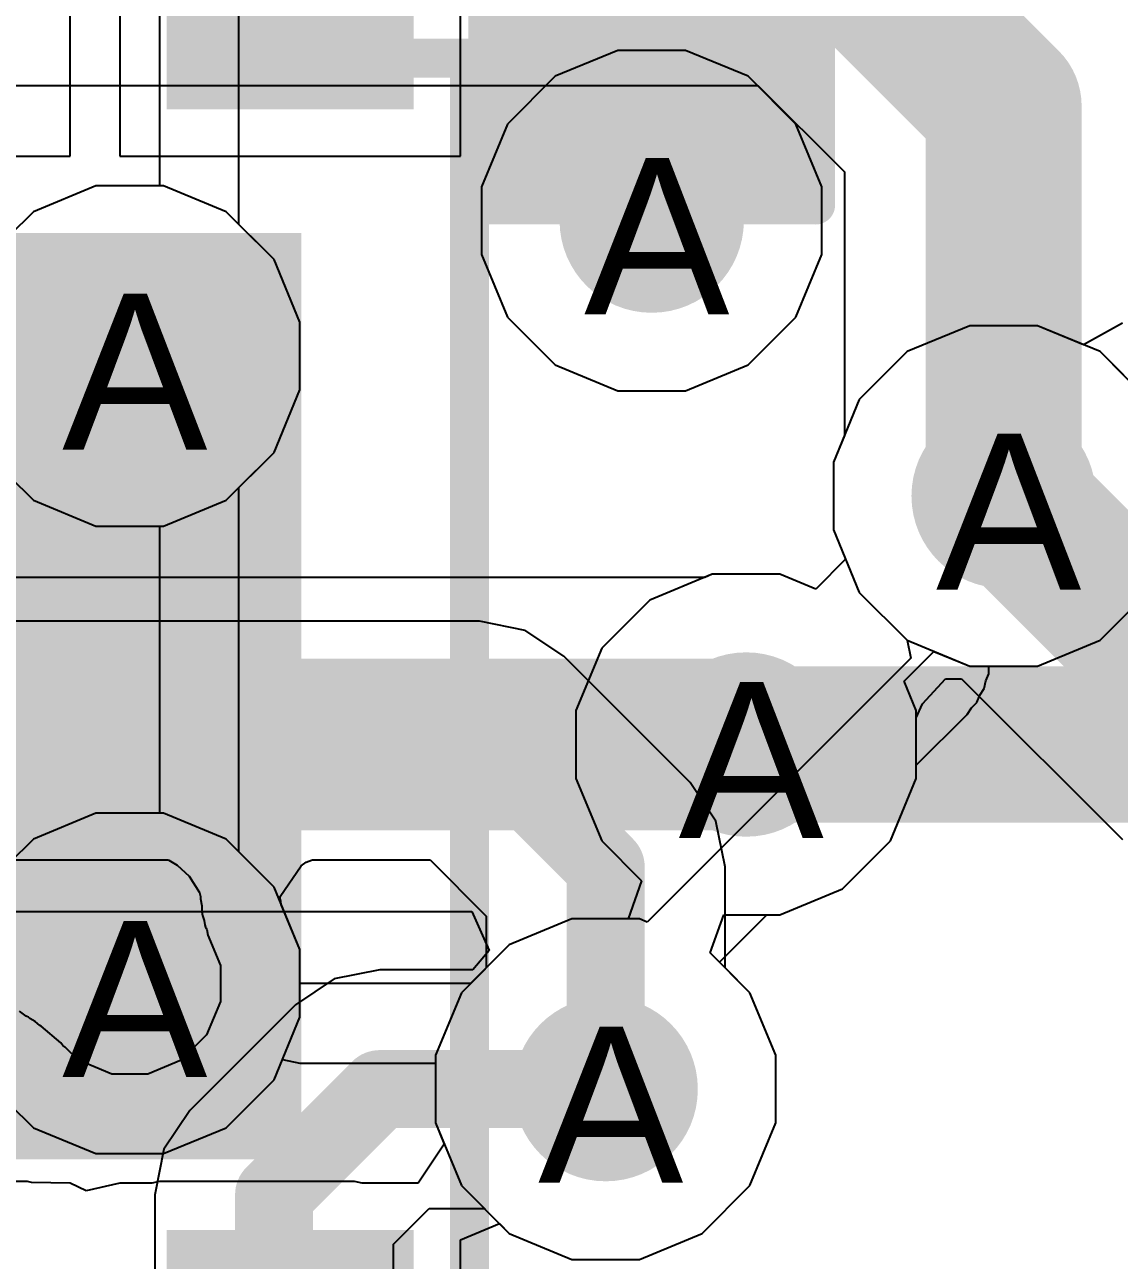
# Model space of a CAD drawing. Header units: inches. Extents: x 0 to 5271, y 0 to 5417.
# Drawn here: x 27.217 to 30.78, y 91.086 to 95.107 of the extents above; entities that cross this region are included whole.
import ezdxf

# ---------------------------------------------------------------- set-up
doc = ezdxf.new("R2010")
doc.units = ezdxf.units.IN
for name, color, linetype in [('Bottom Layer', 5, 'Continuous'), ('Bottom Overlay', 54, 'Continuous'), ('Bottom Paste', 16, 'Continuous'), ('Bottom Solder', 6, 'Continuous'), ('Drill Drawing', 1, 'Continuous'), ('L2_GND1', 16, 'Continuous'), ('L3_SIG1', 76, 'Continuous'), ('L4_PWR', 90, 'Continuous'), ('L5_GND2', 156, 'Continuous'), ('L6_SIG2', 130, 'Continuous'), ('L7_GND3', 216, 'Continuous'), ('Top Layer', 1, 'Continuous'), ('Top Overlay', 2, 'Continuous'), ('Top Paste', 8, 'Continuous'), ('Top Solder', 216, 'Continuous'), ('Via Holes', 16, 'Continuous')]:
    doc.layers.add(name, color=color, linetype=linetype)
doc.styles.add('Arial', font='', dxfattribs={"height": 0.2})
doc.styles.get('Arial').set_extended_font_data('Arial')

# ---------------------------------------------------------------- blocks, each defined once
blk = doc.blocks.new('C___0603_B_15')
at = {"layer": 'Bottom Layer'}
for points in [[(-1.143, -0.4445), (-1.143, 0.4445), (-0.381, 0.4445), (-0.381, -0.4445)], [(0.381, -0.4445), (0.381, 0.4445), (1.143, 0.4445), (1.143, -0.4445)]]:
    blk.add_hatch(color=5, dxfattribs=at).paths.add_polyline_path(points)
at = {"layer": 'Bottom Paste'}
for points in [[(-1.143, -0.4445), (-1.143, 0.4445), (-0.381, 0.4445), (-0.381, -0.4445)], [(0.381, -0.4445), (0.381, 0.4445), (1.143, 0.4445), (1.143, -0.4445)]]:
    blk.add_hatch(color=16, dxfattribs=at).paths.add_polyline_path(points)
at = {"layer": 'Bottom Solder'}
for points in [[(-1.203, -0.5045), (-1.203, 0.5045), (-0.321, 0.5045), (-0.321, -0.5045)], [(0.321, -0.5045), (0.321, 0.5045), (1.203, 0.5045), (1.203, -0.5045)]]:
    blk.add_hatch(color=6, dxfattribs=at).paths.add_polyline_path(points)
at = {"layer": 'Bottom Overlay'}
for points in [[(-1.2446, 0.5334, 0.127, 0.127, 0), (-1.2446, -0.5334, 0.127, 0.127, 0)], [(-1.2446, 0.5334, 0.127, 0.127, 0), (-0.4572, 0.5334, 0.127, 0.127, 0)], [(0.4572, 0.5334, 0.127, 0.127, 0), (1.2446, 0.5334, 0.127, 0.127, 0)], [(1.2446, 0.5334, 0.127, 0.127, 0), (1.2446, -0.5334, 0.127, 0.127, 0)], [(-1.2446, -0.5334, 0.127, 0.127, 0), (-0.4572, -0.5334, 0.127, 0.127, 0)], [(0.4572, -0.5334, 0.127, 0.127, 0), (1.2446, -0.5334, 0.127, 0.127, 0)]]:
    blk.add_lwpolyline(points, format="xyseb", dxfattribs=at)
for points in [[(-1.2764, 0.5334, 0.0635, 0.0635, 1), (-1.2128, 0.5334, 0.0635, 0.0635, 1)], [(-1.2764, 0.5334, 0.0635, 0.0635, 1), (-1.2128, 0.5334, 0.0635, 0.0635, 1)], [(-0.4889, 0.5334, 0.0635, 0.0635, 1), (-0.4254, 0.5334, 0.0635, 0.0635, 1)], [(0.4254, 0.5334, 0.0635, 0.0635, 1), (0.4889, 0.5334, 0.0635, 0.0635, 1)], [(1.2128, 0.5334, 0.0635, 0.0635, 1), (1.2764, 0.5334, 0.0635, 0.0635, 1)], [(1.2128, 0.5334, 0.0635, 0.0635, 1), (1.2764, 0.5334, 0.0635, 0.0635, 1)], [(-1.2764, -0.5334, 0.0635, 0.0635, 1), (-1.2128, -0.5334, 0.0635, 0.0635, 1)], [(-1.2764, -0.5334, 0.0635, 0.0635, 1), (-1.2128, -0.5334, 0.0635, 0.0635, 1)], [(-0.4889, -0.5334, 0.0635, 0.0635, 1), (-0.4254, -0.5334, 0.0635, 0.0635, 1)], [(0.4254, -0.5334, 0.0635, 0.0635, 1), (0.4889, -0.5334, 0.0635, 0.0635, 1)], [(1.2128, -0.5334, 0.0635, 0.0635, 1), (1.2764, -0.5334, 0.0635, 0.0635, 1)], [(1.2128, -0.5334, 0.0635, 0.0635, 1), (1.2764, -0.5334, 0.0635, 0.0635, 1)]]:
    blk.add_lwpolyline(points, format="xyseb", close=True, dxfattribs=at)
blk = doc.blocks.new('8_SOIC_EP_153')
at = {"layer": 'Top Layer'}
for points in [[(1.3065, 1.751), (1.3065, -1.751), (-1.3065, -1.751), (-1.3065, 1.751)], [(3.475, -1.605), (3.475, -2.205), (1.925, -2.205), (1.925, -1.605)]]:
    blk.add_hatch(color=1, dxfattribs=at).paths.add_polyline_path(points)
at = {"layer": 'Top Paste'}
for points in [[(1.3065, 1.751), (1.3065, -1.751), (-1.3065, -1.751), (-1.3065, 1.751)], [(3.475, -1.605), (3.475, -2.205), (1.925, -2.205), (1.925, -1.605)]]:
    blk.add_hatch(color=8, dxfattribs=at).paths.add_polyline_path(points)
at = {"layer": 'Top Solder'}
for points in [[(1.4081, 1.8526), (1.4081, -1.8526), (-1.4081, -1.8526), (-1.4081, 1.8526)], [(-1.8234, -1.5034), (-1.8234, -2.3066), (-3.5766, -2.3066), (-3.5766, -1.5034)], [(3.5766, -1.5034), (3.5766, -2.3066), (1.8234, -2.3066), (1.8234, -1.5034)]]:
    blk.add_hatch(color=216, dxfattribs=at).paths.add_polyline_path(points)
at = {"layer": 'Top Overlay'}
for points in [[(1.9906, -2.3114, 0.127, 0.127, 0), (1.9906, -2.4892, 0.127, 0.127, 0)], [(-1.9906, -2.4892, 0.127, 0.127, 0), (1.9906, -2.4892, 0.127, 0.127, 0)]]:
    blk.add_lwpolyline(points, format="xyseb", dxfattribs=at)
for points in [[(1.9588, -2.3114, 0.0635, 0.0635, 1), (2.0223, -2.3114, 0.0635, 0.0635, 1)], [(1.9588, -2.4892, 0.0635, 0.0635, 1), (2.0223, -2.4892, 0.0635, 0.0635, 1)], [(1.9588, -2.4892, 0.0635, 0.0635, 1), (2.0223, -2.4892, 0.0635, 0.0635, 1)]]:
    blk.add_lwpolyline(points, format="xyseb", close=True, dxfattribs=at)

msp = doc.modelspace()

# ---------------------------------------------------------------- hatches: boundary and pattern name
at = {"layer": 'Bottom Layer'}
h = msp.add_hatch(color=5, dxfattribs=at)
edge = h.paths.add_edge_path()
edge.add_arc((29.2583, 94.4698), 0.3, 0, 360)
h = msp.add_hatch(color=5, dxfattribs=at)
edge = h.paths.add_edge_path()
edge.add_arc((27.5591, 94.0291), 0.3, 0, 360)
h = msp.add_hatch(color=5, dxfattribs=at)
edge = h.paths.add_edge_path()
edge.add_arc((30.4038, 93.5736), 0.3, 0, 360)
h = msp.add_hatch(color=5, dxfattribs=at)
edge = h.paths.add_edge_path()
edge.add_arc((29.5656, 92.7647), 0.3, 0, 360)
h = msp.add_hatch(color=5, dxfattribs=at)
edge = h.paths.add_edge_path()
edge.add_arc((27.5591, 91.9872), 0.3, 0, 360)
h = msp.add_hatch(color=5, dxfattribs=at)
edge = h.paths.add_edge_path()
edge.add_arc((29.1084, 91.6432), 0.3, 0, 360)
at = {"layer": 'L2_GND1'}
h = msp.add_hatch(color=16, dxfattribs=at)
edge = h.paths.add_edge_path()
edge.add_arc((29.2583, 94.4698), 0.3, 0, 360)
h = msp.add_hatch(color=16, dxfattribs=at)
edge = h.paths.add_edge_path()
edge.add_arc((27.5591, 94.0291), 0.3, 0, 360)
h = msp.add_hatch(color=16, dxfattribs=at)
edge = h.paths.add_edge_path()
edge.add_arc((30.4038, 93.5736), 0.3, 0, 360)
h = msp.add_hatch(color=16, dxfattribs=at)
edge = h.paths.add_edge_path()
edge.add_arc((29.5656, 92.7647), 0.3, 0, 360)
h = msp.add_hatch(color=16, dxfattribs=at)
edge = h.paths.add_edge_path()
edge.add_arc((27.5591, 91.9872), 0.3, 0, 360)
h = msp.add_hatch(color=16, dxfattribs=at)
edge = h.paths.add_edge_path()
edge.add_arc((29.1084, 91.6432), 0.3, 0, 360)
at = {"layer": 'L3_SIG1'}
h = msp.add_hatch(color=76, dxfattribs=at)
edge = h.paths.add_edge_path()
edge.add_arc((29.2583, 94.4698), 0.3, 0, 360)
h = msp.add_hatch(color=76, dxfattribs=at)
edge = h.paths.add_edge_path()
edge.add_arc((27.5591, 94.0291), 0.3, 0, 360)
h = msp.add_hatch(color=76, dxfattribs=at)
edge = h.paths.add_edge_path()
edge.add_arc((30.4038, 93.5736), 0.3, 0, 360)
h = msp.add_hatch(color=76, dxfattribs=at)
edge = h.paths.add_edge_path()
edge.add_arc((29.5656, 92.7647), 0.3, 0, 360)
h = msp.add_hatch(color=76, dxfattribs=at)
edge = h.paths.add_edge_path()
edge.add_arc((27.5591, 91.9872), 0.3, 0, 360)
h = msp.add_hatch(color=76, dxfattribs=at)
edge = h.paths.add_edge_path()
edge.add_arc((29.1084, 91.6432), 0.3, 0, 360)
at = {"layer": 'L4_PWR'}
h = msp.add_hatch(color=90, dxfattribs=at)
edge = h.paths.add_edge_path()
edge.add_arc((29.2583, 94.4698), 0.3, 0, 360)
h = msp.add_hatch(color=90, dxfattribs=at)
edge = h.paths.add_edge_path()
edge.add_arc((27.5591, 94.0291), 0.3, 0, 360)
h = msp.add_hatch(color=90, dxfattribs=at)
edge = h.paths.add_edge_path()
edge.add_arc((30.4038, 93.5736), 0.3, 0, 360)
h = msp.add_hatch(color=90, dxfattribs=at)
edge = h.paths.add_edge_path()
edge.add_arc((29.5656, 92.7647), 0.3, 0, 360)
h = msp.add_hatch(color=90, dxfattribs=at)
edge = h.paths.add_edge_path()
edge.add_arc((27.5591, 91.9872), 0.3, 0, 360)
h = msp.add_hatch(color=90, dxfattribs=at)
edge = h.paths.add_edge_path()
edge.add_arc((29.1084, 91.6432), 0.3, 0, 360)
at = {"layer": 'L5_GND2'}
h = msp.add_hatch(color=156, dxfattribs=at)
edge = h.paths.add_edge_path()
edge.add_arc((29.2583, 94.4698), 0.3, 0, 360)
h = msp.add_hatch(color=156, dxfattribs=at)
edge = h.paths.add_edge_path()
edge.add_arc((27.5591, 94.0291), 0.3, 0, 360)
h = msp.add_hatch(color=156, dxfattribs=at)
edge = h.paths.add_edge_path()
edge.add_arc((30.4038, 93.5736), 0.3, 0, 360)
h = msp.add_hatch(color=156, dxfattribs=at)
edge = h.paths.add_edge_path()
edge.add_arc((29.5656, 92.7647), 0.3, 0, 360)
h = msp.add_hatch(color=156, dxfattribs=at)
edge = h.paths.add_edge_path()
edge.add_arc((27.5591, 91.9872), 0.3, 0, 360)
h = msp.add_hatch(color=156, dxfattribs=at)
edge = h.paths.add_edge_path()
edge.add_arc((29.1084, 91.6432), 0.3, 0, 360)
at = {"layer": 'L6_SIG2'}
h = msp.add_hatch(color=130, dxfattribs=at)
edge = h.paths.add_edge_path()
edge.add_arc((29.2583, 94.4698), 0.3, 0, 360)
h = msp.add_hatch(color=130, dxfattribs=at)
edge = h.paths.add_edge_path()
edge.add_arc((27.5591, 94.0291), 0.3, 0, 360)
h = msp.add_hatch(color=130, dxfattribs=at)
edge = h.paths.add_edge_path()
edge.add_arc((30.4038, 93.5736), 0.3, 0, 360)
h = msp.add_hatch(color=130, dxfattribs=at)
edge = h.paths.add_edge_path()
edge.add_arc((29.5656, 92.7647), 0.3, 0, 360)
h = msp.add_hatch(color=130, dxfattribs=at)
edge = h.paths.add_edge_path()
edge.add_arc((27.5591, 91.9872), 0.3, 0, 360)
h = msp.add_hatch(color=130, dxfattribs=at)
edge = h.paths.add_edge_path()
edge.add_arc((29.1084, 91.6432), 0.3, 0, 360)
at = {"layer": 'L7_GND3'}
h = msp.add_hatch(color=216, dxfattribs=at)
edge = h.paths.add_edge_path()
edge.add_arc((29.2583, 94.4698), 0.3, 0, 360)
h = msp.add_hatch(color=216, dxfattribs=at)
edge = h.paths.add_edge_path()
edge.add_arc((27.5591, 94.0291), 0.3, 0, 360)
h = msp.add_hatch(color=216, dxfattribs=at)
edge = h.paths.add_edge_path()
edge.add_arc((30.4038, 93.5736), 0.3, 0, 360)
h = msp.add_hatch(color=216, dxfattribs=at)
edge = h.paths.add_edge_path()
edge.add_arc((29.5656, 92.7647), 0.3, 0, 360)
h = msp.add_hatch(color=216, dxfattribs=at)
edge = h.paths.add_edge_path()
edge.add_arc((27.5591, 91.9872), 0.3, 0, 360)
h = msp.add_hatch(color=216, dxfattribs=at)
edge = h.paths.add_edge_path()
edge.add_arc((29.1084, 91.6432), 0.3, 0, 360)
at = {"layer": 'Top Layer'}
h = msp.add_hatch(color=1, dxfattribs=at)
edge = h.paths.add_edge_path()
edge.add_arc((29.2583, 94.4698), 0.3, 0, 360)
msp.add_hatch(color=1, dxfattribs=at).paths.add_polyline_path([(23.9713, 91.4146), (28.1178, 91.4146), (28.1178, 94.4294), (23.9713, 94.4294)])
h = msp.add_hatch(color=1, dxfattribs=at)
edge = h.paths.add_edge_path()
edge.add_arc((27.5591, 94.0291), 0.3, 0, 360)
h = msp.add_hatch(color=1, dxfattribs=at)
edge = h.paths.add_edge_path()
edge.add_arc((30.4038, 93.5736), 0.3, 0, 360)
h = msp.add_hatch(color=1, dxfattribs=at)
edge = h.paths.add_edge_path()
edge.add_arc((29.5656, 92.7647), 0.3, 0, 360)
h = msp.add_hatch(color=1, dxfattribs=at)
edge = h.paths.add_edge_path()
edge.add_arc((27.5591, 91.9872), 0.3, 0, 360)
h = msp.add_hatch(color=1, dxfattribs=at)
edge = h.paths.add_edge_path()
edge.add_arc((29.1084, 91.6432), 0.3, 0, 360)
at = {"layer": 'Via Holes'}
h = msp.add_hatch(color=7, dxfattribs=at)
edge = h.paths.add_edge_path()
edge.add_arc((29.2583, 94.4698), 0.15, 0, 360)
h = msp.add_hatch(color=7, dxfattribs=at)
edge = h.paths.add_edge_path()
edge.add_arc((27.5591, 94.0291), 0.15, 0, 360)
h = msp.add_hatch(color=7, dxfattribs=at)
edge = h.paths.add_edge_path()
edge.add_arc((30.4038, 93.5736), 0.15, 0, 360)
h = msp.add_hatch(color=7, dxfattribs=at)
edge = h.paths.add_edge_path()
edge.add_arc((29.5656, 92.7647), 0.15, 0, 360)
h = msp.add_hatch(color=7, dxfattribs=at)
edge = h.paths.add_edge_path()
edge.add_arc((27.5591, 91.9872), 0.15, 0, 360)
h = msp.add_hatch(color=7, dxfattribs=at)
edge = h.paths.add_edge_path()
edge.add_arc((29.1084, 91.6432), 0.15, 0, 360)

# ---------------------------------------------------------------- linework, layer by layer
at = {"layer": 'Bottom Layer'}
for p, q in [((30.2936, 94.1276), (30.09, 94.0433)), ((30.514, 94.1276), (30.2936, 94.1276)), ((30.7176, 94.0433), (30.514, 94.1276)), ((30.09, 94.0433), (29.9341, 93.8874)), ((30.8735, 93.8874), (30.7176, 94.0433)), ((29.9341, 93.8874), (29.8498, 93.6838)), ((29.8498, 93.6838), (29.8498, 93.4634)), ((29.8498, 93.4634), (29.8895, 93.3677)), ((29.8895, 93.3677), (29.7922, 93.2705)), ((29.4309, 93.3086), (26.6192, 93.3086)), ((29.4554, 93.3187), (29.4309, 93.3086)), ((29.6758, 93.3187), (29.4554, 93.3187)), ((29.7922, 93.2705), (29.6758, 93.3187)), ((30.7176, 93.1039), (30.8735, 93.2598)), ((30.514, 93.0196), (30.7176, 93.1039)), ((30.0799, 92.9706), (30.1771, 93.0678)), ((30.1771, 93.0678), (30.2936, 93.0196)), ((30.2936, 93.0196), (30.514, 93.0196)), ((30.1196, 92.8749), (30.0799, 92.9706)), ((30.1196, 92.6545), (30.1196, 92.8749)), ((30.0353, 92.4509), (30.1196, 92.6545)), ((29.8794, 92.2951), (30.0353, 92.4509)), ((29.6758, 92.2107), (29.8794, 92.2951)), ((26.6192, 92.2209), (28.6729, 92.2209)), ((28.6729, 92.2209), (28.7296, 92.0939)), ((29.4485, 92.0866), (29.4926, 92.2107)), ((29.4926, 92.2107), (29.6758, 92.2107)), ((28.7296, 92.0939), (28.676, 92.0317)), ((29.5781, 91.957), (29.4485, 92.0866)), ((28.3729, 92.0317), (28.2243, 92.0021)), ((28.676, 92.0317), (28.3729, 92.0317)), ((28.2243, 92.0021), (28.0982, 91.9179)), ((29.6624, 91.7534), (29.5781, 91.957)), ((28.0982, 91.9179), (27.7544, 91.574)), ((29.6624, 91.533), (29.6624, 91.7534)), ((27.7544, 91.574), (27.6702, 91.448)), ((29.5781, 91.3294), (29.6624, 91.533)), ((27.6702, 91.448), (27.6406, 91.2993)), ((29.4222, 91.1735), (29.5781, 91.3294)), ((27.6406, 91.2993), (27.6406, 90.6908)), ((28.4175, 91.1384), (28.5338, 91.2547)), ((28.5338, 91.2547), (28.7134, 91.2547)), ((28.7134, 91.2547), (28.7946, 91.1735)), ((28.7946, 91.1735), (28.9982, 91.0892)), ((29.2186, 91.0892), (29.4222, 91.1735)), ((28.4175, 90.6908), (28.4175, 91.1384)), ((28.9982, 91.0892), (29.2186, 91.0892))]:
    msp.add_line(p, q, dxfattribs=at)
for points in [[(26.1366, 92.7647, 0.5588, 0.5588, 0), (29.5656, 92.7647, 0.5588, 0.5588, 0)], [(28.029, 91.2993, 0.254, 0.254, 0), (28.3729, 91.6432, 0.254, 0.254, 0)], [(28.3729, 91.6432, 0.254, 0.254, 0), (29.1084, 91.6432, 0.254, 0.254, 0)], [(28.029, 90.1193, 0.254, 0.254, 0), (28.029, 91.2993, 0.254, 0.254, 0)]]:
    msp.add_lwpolyline(points, format="xyseb", dxfattribs=at)
for points in [[(29.4259, 92.7647, 0.2794, 0.2794, 1), (29.7053, 92.7647, 0.2794, 0.2794, 1)], [(28.3094, 91.6432, 0.127, 0.127, 1), (28.4364, 91.6432, 0.127, 0.127, 1)], [(28.3094, 91.6432, 0.127, 0.127, 1), (28.4364, 91.6432, 0.127, 0.127, 1)], [(29.0449, 91.6432, 0.127, 0.127, 1), (29.1719, 91.6432, 0.127, 0.127, 1)], [(27.9655, 91.2993, 0.127, 0.127, 1), (28.0925, 91.2993, 0.127, 0.127, 1)], [(27.9655, 91.2993, 0.127, 0.127, 1), (28.0925, 91.2993, 0.127, 0.127, 1)]]:
    msp.add_lwpolyline(points, format="xyseb", close=True, dxfattribs=at)
at = {"layer": 'L2_GND1'}
for p, q in [((29.1481, 95.0238), (28.9444, 94.9395)), ((29.3685, 95.0238), (29.1481, 95.0238)), ((29.5721, 94.9395), (29.3685, 95.0238)), ((28.9444, 94.9395), (28.7886, 94.7836)), ((29.7279, 94.7836), (29.5721, 94.9395)), ((28.7886, 94.7836), (28.7043, 94.58)), ((29.8123, 94.58), (29.7279, 94.7836)), ((27.4489, 94.5831), (27.2453, 94.4987)), ((27.6693, 94.5831), (27.4489, 94.5831)), ((27.8729, 94.4987), (27.6693, 94.5831)), ((28.7043, 94.58), (28.7043, 94.3596)), ((29.8123, 94.3596), (29.8123, 94.58)), ((27.2453, 94.4987), (27.166, 94.4195)), ((28.0288, 94.3429), (27.8729, 94.4987)), ((28.1131, 94.1393), (28.0288, 94.3429)), ((28.7043, 94.3596), (28.7886, 94.156)), ((29.7279, 94.156), (29.8123, 94.3596)), ((28.1131, 93.9189), (28.1131, 94.1393)), ((28.7886, 94.156), (28.9444, 94.0002)), ((29.5721, 94.0002), (29.7279, 94.156)), ((30.2936, 94.1276), (30.09, 94.0433)), ((30.514, 94.1276), (30.2936, 94.1276)), ((30.7176, 94.0433), (30.514, 94.1276)), ((30.09, 94.0433), (29.9341, 93.8874)), ((30.8735, 93.8874), (30.7176, 94.0433)), ((28.9444, 94.0002), (29.1481, 93.9158)), ((29.3685, 93.9158), (29.5721, 94.0002)), ((28.0288, 93.7153), (28.1131, 93.9189)), ((29.1481, 93.9158), (29.3685, 93.9158)), ((29.9341, 93.8874), (29.8498, 93.6838)), ((27.8729, 93.5594), (28.0288, 93.7153)), ((29.8498, 93.6838), (29.8498, 93.4634)), ((27.166, 93.6387), (27.2453, 93.5594)), ((27.2453, 93.5594), (27.4489, 93.4751)), ((27.6693, 93.4751), (27.8729, 93.5594)), ((27.4489, 93.4751), (27.6693, 93.4751)), ((29.8498, 93.4634), (29.8895, 93.3677)), ((29.8895, 93.3677), (29.7922, 93.2705)), ((29.4554, 93.3187), (29.2518, 93.2344)), ((29.6758, 93.3187), (29.4554, 93.3187)), ((29.7922, 93.2705), (29.6758, 93.3187)), ((30.7176, 93.1039), (30.8735, 93.2598)), ((29.2518, 93.2344), (29.0959, 93.0785)), ((30.514, 93.0196), (30.7176, 93.1039)), ((29.0959, 93.0785), (29.0116, 92.8749)), ((30.0799, 92.9706), (30.1771, 93.0678)), ((30.1771, 93.0678), (30.2936, 93.0196)), ((30.2936, 93.0196), (30.514, 93.0196)), ((30.1196, 92.8749), (30.0799, 92.9706)), ((29.0116, 92.8749), (29.0116, 92.6545)), ((30.1196, 92.6545), (30.1196, 92.8749)), ((29.0116, 92.6545), (29.0959, 92.4509)), ((30.0353, 92.4509), (30.1196, 92.6545)), ((27.4489, 92.5412), (27.2453, 92.4568)), ((27.6693, 92.5412), (27.4489, 92.5412)), ((27.8729, 92.4568), (27.6693, 92.5412)), ((27.2453, 92.4568), (27.166, 92.3776)), ((28.0288, 92.301), (27.8729, 92.4568)), ((29.0959, 92.4509), (29.2255, 92.3213)), ((29.8794, 92.2951), (30.0353, 92.4509)), ((28.1131, 92.0974), (28.0288, 92.301)), ((29.2255, 92.3213), (29.1814, 92.1972)), ((29.6758, 92.2107), (29.8794, 92.2951)), ((29.4485, 92.0866), (29.4926, 92.2107)), ((29.4926, 92.2107), (29.6758, 92.2107)), ((28.9982, 92.1972), (28.7946, 92.1129)), ((29.1814, 92.1972), (28.9982, 92.1972)), ((28.1131, 91.877), (28.1131, 92.0974)), ((28.7946, 92.1129), (28.6387, 91.957)), ((29.5781, 91.957), (29.4485, 92.0866)), ((28.6387, 91.957), (28.5544, 91.7534)), ((29.6624, 91.7534), (29.5781, 91.957)), ((28.0288, 91.6734), (28.1131, 91.877)), ((28.5544, 91.7534), (28.5544, 91.533)), ((29.6624, 91.533), (29.6624, 91.7534)), ((27.8729, 91.5175), (28.0288, 91.6734)), ((27.166, 91.5968), (27.2453, 91.5175)), ((28.5544, 91.533), (28.6387, 91.3294)), ((29.5781, 91.3294), (29.6624, 91.533)), ((27.2453, 91.5175), (27.4489, 91.4332)), ((27.6693, 91.4332), (27.8729, 91.5175)), ((27.4489, 91.4332), (27.6693, 91.4332)), ((28.6387, 91.3294), (28.7946, 91.1735)), ((29.4222, 91.1735), (29.5781, 91.3294)), ((28.7946, 91.1735), (28.9982, 91.0892)), ((29.2186, 91.0892), (29.4222, 91.1735)), ((28.9982, 91.0892), (29.2186, 91.0892))]:
    msp.add_line(p, q, dxfattribs=at)
at = {"layer": 'L3_SIG1'}
for p, q in [((29.1481, 95.0238), (28.9444, 94.9395)), ((29.3685, 95.0238), (29.1481, 95.0238)), ((29.5721, 94.9395), (29.3685, 95.0238)), ((28.9444, 94.9395), (28.7886, 94.7836)), ((29.7279, 94.7836), (29.5721, 94.9395)), ((28.7886, 94.7836), (28.7043, 94.58)), ((29.8123, 94.58), (29.7279, 94.7836)), ((27.4489, 94.5831), (27.2453, 94.4987)), ((27.6693, 94.5831), (27.4489, 94.5831)), ((27.8729, 94.4987), (27.6693, 94.5831)), ((28.7043, 94.58), (28.7043, 94.3596)), ((29.8123, 94.3596), (29.8123, 94.58)), ((27.2453, 94.4987), (27.166, 94.4195)), ((28.0288, 94.3429), (27.8729, 94.4987)), ((28.1131, 94.1393), (28.0288, 94.3429)), ((28.7043, 94.3596), (28.7886, 94.156)), ((29.7279, 94.156), (29.8123, 94.3596)), ((28.1131, 93.9189), (28.1131, 94.1393)), ((28.7886, 94.156), (28.9444, 94.0002)), ((29.5721, 94.0002), (29.7279, 94.156)), ((30.2936, 94.1276), (30.09, 94.0433)), ((30.514, 94.1276), (30.2936, 94.1276)), ((30.7176, 94.0433), (30.514, 94.1276)), ((30.09, 94.0433), (29.9341, 93.8874)), ((30.8735, 93.8874), (30.7176, 94.0433)), ((28.9444, 94.0002), (29.1481, 93.9158)), ((29.3685, 93.9158), (29.5721, 94.0002)), ((28.0288, 93.7153), (28.1131, 93.9189)), ((29.1481, 93.9158), (29.3685, 93.9158)), ((29.9341, 93.8874), (29.8498, 93.6838)), ((27.8729, 93.5594), (28.0288, 93.7153)), ((29.8498, 93.6838), (29.8498, 93.4634)), ((27.166, 93.6387), (27.2453, 93.5594)), ((27.2453, 93.5594), (27.4489, 93.4751)), ((27.6693, 93.4751), (27.8729, 93.5594)), ((27.4489, 93.4751), (27.6693, 93.4751)), ((29.8498, 93.4634), (29.9341, 93.2598)), ((29.9341, 93.2598), (30.09, 93.1039)), ((30.7176, 93.1039), (30.8735, 93.2598)), ((28.6976, 93.1659), (23.2933, 93.1659)), ((28.8462, 93.1363), (28.6976, 93.1659)), ((28.9723, 93.0521), (28.8462, 93.1363)), ((30.09, 93.1039), (30.2936, 93.0196)), ((30.514, 93.0196), (30.7176, 93.1039)), ((29.3831, 92.6413), (28.9723, 93.0521)), ((30.2936, 93.0196), (30.514, 93.0196)), ((29.4673, 92.5153), (29.3831, 92.6413)), ((29.4969, 92.3666), (29.4673, 92.5153)), ((24.5784, 92.389), (27.6834, 92.389)), ((27.6834, 92.389), (27.6862, 92.388)), ((27.6862, 92.388), (27.7132, 92.3722)), ((27.7132, 92.3722), (27.7524, 92.3362)), ((28.0483, 92.2704), (28.1171, 92.3703)), ((28.1171, 92.3703), (28.1336, 92.3815)), ((28.1336, 92.3815), (28.1513, 92.3887)), ((28.1513, 92.3887), (28.1522, 92.389)), ((28.1522, 92.389), (28.5367, 92.389)), ((28.5367, 92.389), (28.7199, 92.2057)), ((29.4969, 92.0382), (29.4969, 92.3666)), ((27.7524, 92.3362), (27.7863, 92.2835)), ((27.7863, 92.2835), (27.7893, 92.2704)), ((27.7893, 92.2704), (27.7893, 92.2625)), ((27.7893, 92.2625), (27.7939, 92.2398)), ((28.0483, 92.2625), (28.0483, 92.2704)), ((28.0509, 92.2551), (28.0483, 92.2625)), ((28.0524, 92.2438), (28.0509, 92.2551)), ((27.7939, 92.2398), (27.7936, 92.2235)), ((27.7936, 92.2235), (27.7944, 92.2215)), ((27.7944, 92.2215), (27.7943, 92.2199)), ((27.7943, 92.2199), (27.7959, 92.2087)), ((27.7959, 92.2087), (27.8016, 92.192)), ((28.1131, 92.0974), (28.0524, 92.2438)), ((28.7199, 92.2057), (28.7199, 92.0382)), ((27.8016, 92.192), (27.8035, 92.178)), ((27.8035, 92.178), (27.8061, 92.1705)), ((27.8061, 92.1705), (27.8084, 92.1665)), ((27.8084, 92.1665), (27.8091, 92.1634)), ((27.8091, 92.1634), (27.8096, 92.1626)), ((27.8096, 92.1626), (27.8132, 92.1447)), ((27.8132, 92.1447), (27.8541, 92.0459)), ((28.1131, 91.877), (28.1131, 92.0974)), ((27.8541, 92.0459), (27.8541, 91.9285)), ((28.7199, 92.0382), (28.6387, 91.957)), ((29.5781, 91.957), (29.4969, 92.0382)), ((27.8541, 91.9285), (27.8092, 91.8201)), ((28.6387, 91.957), (28.5544, 91.7534)), ((29.6624, 91.7534), (29.5781, 91.957)), ((27.2215, 91.8807), (27.2002, 91.8974)), ((27.2245, 91.8797), (27.2215, 91.8807)), ((27.2293, 91.8771), (27.2245, 91.8797)), ((27.2341, 91.873), (27.2293, 91.8771)), ((27.2516, 91.8631), (27.2341, 91.873)), ((27.2662, 91.8506), (27.2516, 91.8631)), ((27.2709, 91.8479), (27.2662, 91.8506)), ((27.3345, 91.7934), (27.2709, 91.8479)), ((28.0288, 91.6734), (28.1131, 91.877)), ((27.8092, 91.8201), (27.7262, 91.7371)), ((27.3408, 91.7855), (27.3345, 91.7934)), ((27.3491, 91.7799), (27.3408, 91.7855)), ((27.392, 91.7371), (27.3491, 91.7799)), ((27.5004, 91.6921), (27.392, 91.7371)), ((27.7262, 91.7371), (27.6178, 91.6921)), ((28.5544, 91.7534), (28.5544, 91.533)), ((29.6624, 91.533), (29.6624, 91.7534)), ((27.6178, 91.6921), (27.5004, 91.6921)), ((27.8729, 91.5175), (28.0288, 91.6734)), ((27.166, 91.5968), (27.2453, 91.5175)), ((28.5544, 91.533), (28.6387, 91.3294)), ((29.5781, 91.3294), (29.6624, 91.533)), ((27.2453, 91.5175), (27.4489, 91.4332)), ((27.6693, 91.4332), (27.8729, 91.5175)), ((27.4489, 91.4332), (27.6693, 91.4332)), ((28.6387, 91.3294), (28.7946, 91.1735)), ((29.4222, 91.1735), (29.5781, 91.3294)), ((28.7946, 91.1735), (28.9982, 91.0892)), ((29.2186, 91.0892), (29.4222, 91.1735)), ((28.9982, 91.0892), (29.2186, 91.0892))]:
    msp.add_line(p, q, dxfattribs=at)
for points in [[(29.5656, 92.7647, 0.508, 0.508, 0), (31.8361, 92.7647, 0.508, 0.508, 0)], [(22.8982, 92.7774, 0.254, 0.254, 0), (28.6976, 92.7774, 0.254, 0.254, 0)], [(28.6976, 92.7774, 0.254, 0.254, 0), (29.1084, 92.3666, 0.254, 0.254, 0)], [(29.1084, 91.6432, 0.254, 0.254, 0), (29.1084, 92.3666, 0.254, 0.254, 0)]]:
    msp.add_lwpolyline(points, format="xyseb", dxfattribs=at)
for points in [[(29.4386, 92.7647, 0.254, 0.254, 1), (29.6926, 92.7647, 0.254, 0.254, 1)], [(28.6341, 92.7774, 0.127, 0.127, 1), (28.7611, 92.7774, 0.127, 0.127, 1)], [(28.6341, 92.7774, 0.127, 0.127, 1), (28.7611, 92.7774, 0.127, 0.127, 1)], [(29.0449, 92.3666, 0.127, 0.127, 1), (29.1719, 92.3666, 0.127, 0.127, 1)], [(29.0449, 92.3666, 0.127, 0.127, 1), (29.1719, 92.3666, 0.127, 0.127, 1)], [(29.0449, 91.6432, 0.127, 0.127, 1), (29.1719, 91.6432, 0.127, 0.127, 1)]]:
    msp.add_lwpolyline(points, format="xyseb", close=True, dxfattribs=at)
at = {"layer": 'L4_PWR'}
for p, q in [((27.9146, 94.457), (27.9146, 97.4344)), ((27.6556, 97.3024), (27.6556, 94.5831)), ((29.1481, 95.0238), (28.9444, 94.9395)), ((29.3685, 95.0238), (29.1481, 95.0238)), ((29.5721, 94.9395), (29.3685, 95.0238)), ((28.9444, 94.9395), (28.7886, 94.7836)), ((29.7279, 94.7836), (29.5721, 94.9395)), ((28.7886, 94.7836), (28.7043, 94.58)), ((29.8123, 94.58), (29.7279, 94.7836)), ((27.4489, 94.5831), (27.2453, 94.4987)), ((27.6556, 94.5831), (27.4489, 94.5831)), ((28.7043, 94.58), (28.7043, 94.3596)), ((29.8123, 94.3596), (29.8123, 94.58)), ((27.2453, 94.4987), (27.166, 94.4195)), ((28.0288, 94.3429), (27.9146, 94.457)), ((28.1131, 94.1393), (28.0288, 94.3429)), ((28.7043, 94.3596), (28.7886, 94.156)), ((29.7279, 94.156), (29.8123, 94.3596)), ((28.1131, 93.9189), (28.1131, 94.1393)), ((28.7886, 94.156), (28.9444, 94.0002)), ((29.5721, 94.0002), (29.7279, 94.156)), ((30.2936, 94.1276), (30.09, 94.0433)), ((30.514, 94.1276), (30.2936, 94.1276)), ((30.7176, 94.0433), (30.514, 94.1276)), ((30.09, 94.0433), (29.9341, 93.8874)), ((30.7993, 93.9616), (30.7176, 94.0433)), ((28.9444, 94.0002), (29.1481, 93.9158)), ((29.3685, 93.9158), (29.5721, 94.0002)), ((28.0288, 93.7153), (28.1131, 93.9189)), ((29.1481, 93.9158), (29.3685, 93.9158)), ((29.9341, 93.8874), (29.8498, 93.6838)), ((27.9146, 93.6011), (28.0288, 93.7153)), ((29.8498, 93.6838), (29.8498, 93.4634)), ((27.166, 93.6387), (27.2453, 93.5594)), ((27.9146, 92.4151), (27.9146, 93.6011)), ((27.2453, 93.5594), (27.4489, 93.4751)), ((27.4489, 93.4751), (27.6556, 93.4751)), ((27.6556, 93.4751), (27.6556, 92.5412)), ((29.8498, 93.4634), (29.9341, 93.2598)), ((29.9341, 93.2598), (30.09, 93.1039)), ((30.7176, 93.1039), (30.8735, 93.2598)), ((30.09, 93.1039), (30.1016, 93.0457)), ((30.514, 93.0196), (30.7176, 93.1039)), ((30.1016, 93.0457), (29.243, 92.1871)), ((30.3556, 92.9952), (30.3556, 93.0196)), ((30.3556, 93.0196), (30.514, 93.0196)), ((30.3408, 92.9466), (30.3458, 92.9716)), ((30.3458, 92.9716), (30.3556, 92.9952)), ((30.3267, 92.9254), (30.3408, 92.9466)), ((30.2989, 92.8838), (30.3169, 92.9018)), ((30.3169, 92.9018), (30.3267, 92.9254)), ((30.1196, 92.6975), (30.2847, 92.8626)), ((30.2847, 92.8626), (30.2989, 92.8838)), ((30.1196, 92.6545), (30.1196, 92.6975)), ((30.0353, 92.4509), (30.1196, 92.6545)), ((27.4489, 92.5412), (27.2453, 92.4568)), ((27.6556, 92.5412), (27.4489, 92.5412)), ((27.2453, 92.4568), (27.166, 92.3776)), ((29.8794, 92.2951), (30.0353, 92.4509)), ((28.0288, 92.301), (27.9146, 92.4151)), ((28.1131, 92.0974), (28.0288, 92.301)), ((29.6758, 92.2107), (29.8794, 92.2951)), ((29.4786, 92.0565), (29.6328, 92.2107)), ((29.6328, 92.2107), (29.6758, 92.2107)), ((28.9982, 92.1972), (28.7946, 92.1129)), ((29.2186, 92.1972), (28.9982, 92.1972)), ((29.243, 92.1871), (29.2186, 92.1972)), ((28.1131, 91.9872), (28.1131, 92.0974)), ((28.7946, 92.1129), (28.6689, 91.9872)), ((29.5781, 91.957), (29.4786, 92.0565)), ((28.6689, 91.9872), (28.1131, 91.9872)), ((29.6624, 91.7534), (29.5781, 91.957)), ((28.0288, 91.6734), (28.0562, 91.7395)), ((28.0562, 91.7395), (28.1131, 91.7282)), ((28.1131, 91.7282), (28.5544, 91.7282)), ((28.5544, 91.7282), (28.5544, 91.533)), ((29.6624, 91.533), (29.6624, 91.7534)), ((27.8729, 91.5175), (28.0288, 91.6734)), ((27.166, 91.5968), (27.2453, 91.5175)), ((28.5544, 91.533), (28.6387, 91.3294)), ((29.5781, 91.3294), (29.6624, 91.533)), ((27.2453, 91.5175), (27.4489, 91.4332)), ((27.6693, 91.4332), (27.8729, 91.5175)), ((27.4489, 91.4332), (27.6693, 91.4332)), ((28.6387, 91.3294), (28.7946, 91.1735)), ((29.4222, 91.1735), (29.5781, 91.3294)), ((28.7946, 91.1735), (28.9982, 91.0892)), ((29.2186, 91.0892), (29.4222, 91.1735)), ((28.9982, 91.0892), (29.2186, 91.0892))]:
    msp.add_line(p, q, dxfattribs=at)
at = {"layer": 'L5_GND2'}
for p, q in [((30.2936, 94.1276), (30.09, 94.0433)), ((30.514, 94.1276), (30.2936, 94.1276)), ((30.7176, 94.0433), (30.514, 94.1276)), ((30.09, 94.0433), (29.9341, 93.8874)), ((30.8735, 93.8874), (30.7176, 94.0433)), ((29.9341, 93.8874), (29.8498, 93.6838)), ((29.8498, 93.6838), (29.8498, 93.4634)), ((29.8498, 93.4634), (29.8895, 93.3677)), ((29.8895, 93.3677), (29.7922, 93.2705)), ((29.4554, 93.3187), (29.2518, 93.2344)), ((29.6758, 93.3187), (29.4554, 93.3187)), ((29.7922, 93.2705), (29.6758, 93.3187)), ((30.7176, 93.1039), (30.8735, 93.2598)), ((29.2518, 93.2344), (29.0959, 93.0785)), ((30.514, 93.0196), (30.7176, 93.1039)), ((29.0959, 93.0785), (29.0116, 92.8749)), ((30.0799, 92.9706), (30.1771, 93.0678)), ((30.1771, 93.0678), (30.2936, 93.0196)), ((30.2936, 93.0196), (30.514, 93.0196)), ((30.1196, 92.8749), (30.0799, 92.9706)), ((29.0116, 92.8749), (29.0116, 92.6545)), ((30.1196, 92.6545), (30.1196, 92.8749)), ((29.0116, 92.6545), (29.0959, 92.4509)), ((30.0353, 92.4509), (30.1196, 92.6545)), ((29.0959, 92.4509), (29.2255, 92.3213)), ((29.8794, 92.2951), (30.0353, 92.4509)), ((29.2255, 92.3213), (29.1814, 92.1972)), ((29.6758, 92.2107), (29.8794, 92.2951)), ((29.4485, 92.0866), (29.4926, 92.2107)), ((29.4926, 92.2107), (29.6758, 92.2107)), ((28.9982, 92.1972), (28.7946, 92.1129)), ((29.1814, 92.1972), (28.9982, 92.1972)), ((28.7946, 92.1129), (28.6387, 91.957)), ((29.5781, 91.957), (29.4485, 92.0866)), ((28.6387, 91.957), (28.5544, 91.7534)), ((29.6624, 91.7534), (29.5781, 91.957)), ((28.5544, 91.7534), (28.5544, 91.533)), ((29.6624, 91.533), (29.6624, 91.7534)), ((28.5544, 91.533), (28.6387, 91.3294)), ((29.5781, 91.3294), (29.6624, 91.533)), ((28.6387, 91.3294), (28.7946, 91.1735)), ((29.4222, 91.1735), (29.5781, 91.3294)), ((28.7946, 91.1735), (28.9982, 91.0892)), ((29.2186, 91.0892), (29.4222, 91.1735)), ((28.9982, 91.0892), (29.2186, 91.0892))]:
    msp.add_line(p, q, dxfattribs=at)
at = {"layer": 'L6_SIG2'}
for p, q in [((4.1515, 94.9099), (29.604, 94.9099)), ((29.604, 94.9099), (29.8858, 94.628)), ((29.8858, 94.628), (29.8858, 93.7708)), ((29.8858, 93.7708), (29.8498, 93.6838)), ((29.8498, 93.6838), (29.8498, 93.4634)), ((29.8498, 93.4634), (29.8895, 93.3677)), ((29.8895, 93.3677), (29.7922, 93.2705)), ((29.4554, 93.3187), (29.2518, 93.2344)), ((29.6758, 93.3187), (29.4554, 93.3187)), ((29.7922, 93.2705), (29.6758, 93.3187)), ((30.7176, 93.1039), (30.8735, 93.2598)), ((29.2518, 93.2344), (29.0959, 93.0785)), ((30.514, 93.0196), (30.7176, 93.1039)), ((29.0959, 93.0785), (29.0116, 92.8749)), ((30.0799, 92.9706), (30.1771, 93.0678)), ((30.1771, 93.0678), (30.2936, 93.0196)), ((30.2936, 93.0196), (30.514, 93.0196)), ((30.1196, 92.8749), (30.0799, 92.9706)), ((29.0116, 92.8749), (29.0116, 92.6545)), ((30.1196, 92.6545), (30.1196, 92.8749)), ((29.0116, 92.6545), (29.0959, 92.4509)), ((30.0353, 92.4509), (30.1196, 92.6545)), ((29.0959, 92.4509), (29.2255, 92.3213)), ((29.8794, 92.2951), (30.0353, 92.4509)), ((29.2255, 92.3213), (29.1814, 92.1972)), ((29.6758, 92.2107), (29.8794, 92.2951)), ((29.4485, 92.0866), (29.4926, 92.2107)), ((29.4926, 92.2107), (29.6758, 92.2107)), ((28.9982, 92.1972), (28.7946, 92.1129)), ((29.1814, 92.1972), (28.9982, 92.1972)), ((28.7946, 92.1129), (28.6387, 91.957)), ((29.5781, 91.957), (29.4485, 92.0866)), ((28.6387, 91.957), (28.5544, 91.7534)), ((29.6624, 91.7534), (29.5781, 91.957)), ((28.5544, 91.7534), (28.5544, 91.533)), ((29.6624, 91.533), (29.6624, 91.7534)), ((28.5544, 91.533), (28.6387, 91.3294)), ((29.5781, 91.3294), (29.6624, 91.533)), ((28.6387, 91.3294), (28.7946, 91.1735)), ((29.4222, 91.1735), (29.5781, 91.3294)), ((28.7946, 91.1735), (28.9982, 91.0892)), ((29.2186, 91.0892), (29.4222, 91.1735)), ((28.9982, 91.0892), (29.2186, 91.0892))]:
    msp.add_line(p, q, dxfattribs=at)
for points in [[(29.8185, 95.4278, 0.508, 0.508, 0), (30.4038, 94.8425, 0.508, 0.508, 0)], [(30.4038, 93.5736, 0.508, 0.508, 0), (30.4038, 94.8425, 0.508, 0.508, 0)]]:
    msp.add_lwpolyline(points, format="xyseb", dxfattribs=at)
for points in [[(30.2768, 94.8425, 0.254, 0.254, 1), (30.5308, 94.8425, 0.254, 0.254, 1)], [(30.2768, 94.8425, 0.254, 0.254, 1), (30.5308, 94.8425, 0.254, 0.254, 1)], [(30.2768, 93.5736, 0.254, 0.254, 1), (30.5308, 93.5736, 0.254, 0.254, 1)]]:
    msp.add_lwpolyline(points, format="xyseb", close=True, dxfattribs=at)
at = {"layer": 'L7_GND3'}
for p, q in [((30.2936, 94.1276), (30.09, 94.0433)), ((30.514, 94.1276), (30.2936, 94.1276)), ((30.7176, 94.0433), (30.514, 94.1276)), ((30.09, 94.0433), (29.9341, 93.8874)), ((30.8735, 93.8874), (30.7176, 94.0433)), ((29.9341, 93.8874), (29.8498, 93.6838)), ((29.8498, 93.6838), (29.8498, 93.4634)), ((29.8498, 93.4634), (29.8895, 93.3677)), ((29.8895, 93.3677), (29.7922, 93.2705)), ((29.4554, 93.3187), (29.2518, 93.2344)), ((29.6758, 93.3187), (29.4554, 93.3187)), ((29.7922, 93.2705), (29.6758, 93.3187)), ((30.7176, 93.1039), (30.8735, 93.2598)), ((29.2518, 93.2344), (29.0959, 93.0785)), ((30.514, 93.0196), (30.7176, 93.1039)), ((29.0959, 93.0785), (29.0116, 92.8749)), ((30.0799, 92.9706), (30.1771, 93.0678)), ((30.1771, 93.0678), (30.2936, 93.0196)), ((30.2936, 93.0196), (30.514, 93.0196)), ((30.1196, 92.8749), (30.0799, 92.9706)), ((29.0116, 92.8749), (29.0116, 92.6545)), ((30.1196, 92.6545), (30.1196, 92.8749)), ((29.0116, 92.6545), (29.0959, 92.4509)), ((30.0353, 92.4509), (30.1196, 92.6545)), ((29.0959, 92.4509), (29.2255, 92.3213)), ((29.8794, 92.2951), (30.0353, 92.4509)), ((29.2255, 92.3213), (29.1814, 92.1972)), ((29.6758, 92.2107), (29.8794, 92.2951)), ((29.4485, 92.0866), (29.4926, 92.2107)), ((29.4926, 92.2107), (29.6758, 92.2107)), ((28.9982, 92.1972), (28.7946, 92.1129)), ((29.1814, 92.1972), (28.9982, 92.1972)), ((28.7946, 92.1129), (28.6387, 91.957)), ((29.5781, 91.957), (29.4485, 92.0866)), ((28.6387, 91.957), (28.5544, 91.7534)), ((29.6624, 91.7534), (29.5781, 91.957)), ((28.5544, 91.7534), (28.5544, 91.533)), ((29.6624, 91.533), (29.6624, 91.7534)), ((28.5544, 91.533), (28.6387, 91.3294)), ((29.5781, 91.3294), (29.6624, 91.533)), ((28.6387, 91.3294), (28.7946, 91.1735)), ((29.4222, 91.1735), (29.5781, 91.3294)), ((28.7946, 91.1735), (28.9982, 91.0892)), ((29.2186, 91.0892), (29.4222, 91.1735)), ((28.9982, 91.0892), (29.2186, 91.0892))]:
    msp.add_line(p, q, dxfattribs=at)
at = {"layer": 'Top Layer'}
for p, q in [((27.3653, 94.6791), (27.3653, 96.7371)), ((27.5273, 96.7371), (27.5273, 94.6791)), ((28.6353, 94.6791), (28.6353, 96.7371)), ((26.2573, 94.6791), (27.3653, 94.6791)), ((27.5273, 94.6791), (28.6353, 94.6791)), ((30.7907, 94.1361), (30.6637, 94.0656)), ((30.2936, 94.1276), (30.09, 94.0433)), ((30.514, 94.1276), (30.2936, 94.1276)), ((30.6637, 94.0656), (30.514, 94.1276)), ((30.09, 94.0433), (29.9341, 93.8874)), ((29.9341, 93.8874), (29.8498, 93.6838)), ((29.8498, 93.6838), (29.8498, 93.4634)), ((29.8498, 93.4634), (29.8895, 93.3677)), ((29.8895, 93.3677), (29.7922, 93.2705)), ((29.4554, 93.3187), (29.2518, 93.2344)), ((29.6758, 93.3187), (29.4554, 93.3187)), ((29.7922, 93.2705), (29.6758, 93.3187)), ((29.2518, 93.2344), (29.0959, 93.0785)), ((29.0959, 93.0785), (29.0116, 92.8749)), ((30.1394, 92.8967), (30.2141, 92.9787)), ((30.2141, 92.9787), (30.2672, 92.9786)), ((30.2672, 92.9786), (30.7907, 92.4551)), ((30.1196, 92.8518), (30.1394, 92.8967)), ((29.0116, 92.8749), (29.0116, 92.6545)), ((30.1196, 92.6545), (30.1196, 92.8518)), ((29.0116, 92.6545), (29.0959, 92.4509)), ((30.0353, 92.4509), (30.1196, 92.6545)), ((29.0959, 92.4509), (29.2255, 92.3213)), ((29.8794, 92.2951), (30.0353, 92.4509)), ((29.2255, 92.3213), (29.1814, 92.1972)), ((29.6758, 92.2107), (29.8794, 92.2951)), ((29.4485, 92.0866), (29.4926, 92.2107)), ((29.4926, 92.2107), (29.6758, 92.2107)), ((28.9982, 92.1972), (28.7946, 92.1129)), ((29.1814, 92.1972), (28.9982, 92.1972)), ((28.7946, 92.1129), (28.6387, 91.957)), ((29.5781, 91.957), (29.4485, 92.0866)), ((28.6387, 91.957), (28.5544, 91.7534)), ((29.6624, 91.7534), (29.5781, 91.957)), ((28.5544, 91.7534), (28.5544, 91.533)), ((29.6624, 91.533), (29.6624, 91.7534)), ((28.5544, 91.533), (28.5829, 91.4641)), ((29.5781, 91.3294), (29.6624, 91.533)), ((28.5829, 91.4641), (28.4981, 91.3371)), ((27.2268, 91.3421), (26.5918, 91.3421)), ((27.2393, 91.3396), (27.2268, 91.3421)), ((27.3653, 91.3371), (27.2393, 91.3396)), ((27.4171, 91.3122), (27.3653, 91.3371)), ((27.3653, 91.3371), (27.3653, 91.3371)), ((27.5273, 91.3371), (27.4171, 91.3122)), ((27.631, 91.3371), (27.5273, 91.3371)), ((27.5273, 91.3371), (27.5273, 91.3371)), ((27.656, 91.3421), (27.631, 91.3371)), ((28.291, 91.3421), (27.656, 91.3421)), ((28.316, 91.3371), (28.291, 91.3421)), ((28.4981, 91.3371), (28.316, 91.3371)), ((29.4222, 91.1735), (29.5781, 91.3294)), ((28.6353, 91.1532), (28.7623, 91.2058)), ((28.7623, 91.2058), (28.7946, 91.1735)), ((28.7946, 91.1735), (28.9982, 91.0892)), ((29.2186, 91.0892), (29.4222, 91.1735)), ((28.6353, 89.2791), (28.6353, 91.1532)), ((28.9982, 91.0892), (29.2186, 91.0892))]:
    msp.add_line(p, q, dxfattribs=at)
for points in [[(30.4038, 93.5736, 0.508, 0.508, 0), (30.4047, 93.5736, 0.508, 0.508, 0)], [(30.4047, 93.5736, 0.508, 0.508, 0), (31.5438, 92.4345, 0.508, 0.508, 0)]]:
    msp.add_lwpolyline(points, format="xyseb", dxfattribs=at)
for points in [[(30.2768, 93.5736, 0.254, 0.254, 1), (30.5308, 93.5736, 0.254, 0.254, 1)], [(30.2777, 93.5736, 0.254, 0.254, 1), (30.5317, 93.5736, 0.254, 0.254, 1)], [(30.2777, 93.5736, 0.254, 0.254, 1), (30.5317, 93.5736, 0.254, 0.254, 1)]]:
    msp.add_lwpolyline(points, format="xyseb", close=True, dxfattribs=at)

# ---------------------------------------------------------------- block references
at = {"rotation": 90}
for name, p in [('C___0603_B_15', (29.2583, 95.7652)), ('8_SOIC_EP_153', (26.1763, 93.0081))]:
    msp.add_blockref(name, p, dxfattribs=at)

# ---------------------------------------------------------------- texts
at = {"layer": 'Drill Drawing', "style": 'Arial'}
for p in [(29.0382, 94.1651), (27.339, 93.7244), (30.1837, 93.2689), (29.3455, 92.46), (27.339, 91.6825), (28.8883, 91.3385)]:
    msp.add_text('A', height=0.508, dxfattribs=at).set_placement(p)

doc.saveas('drawing.dxf')
